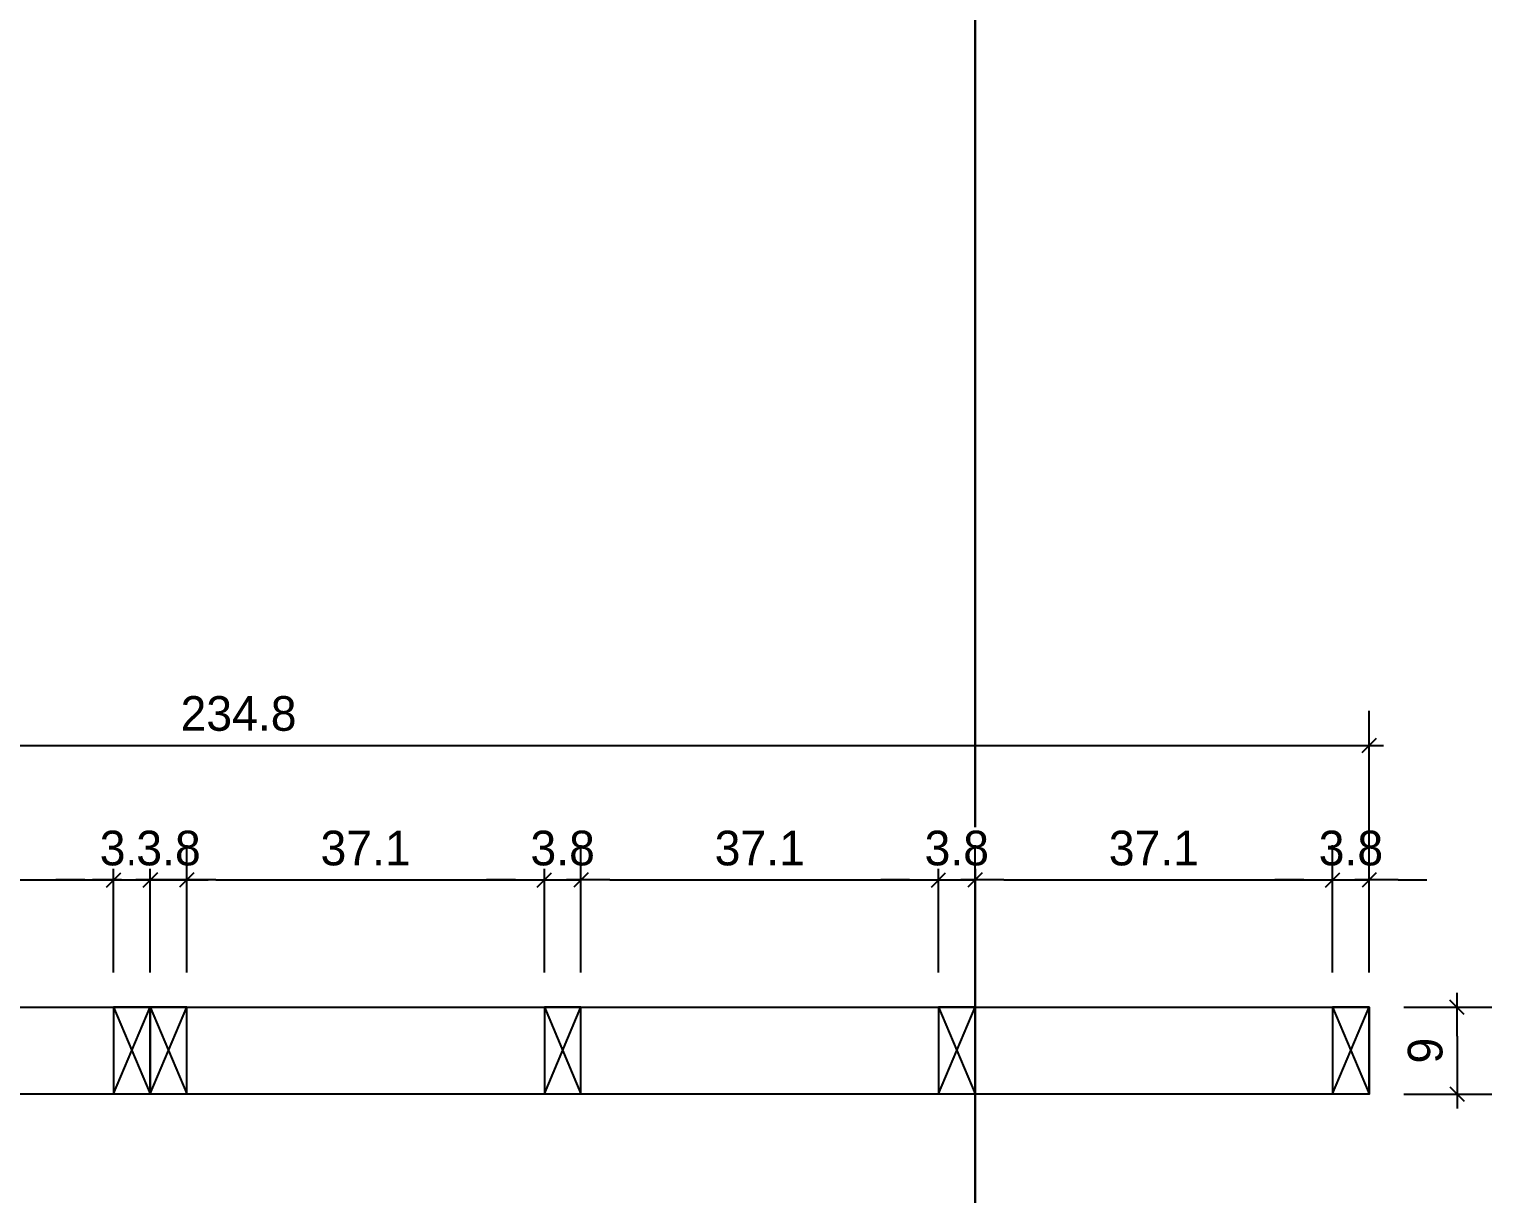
# Model space of a CAD drawing. Header units: millimetres. Extents: x 19458 to 19801, y 4351 to 4752.
# Drawn here: x 19619.031 to 19620.549, y 4508.492 to 4509.701 of the extents above; entities that cross this region are included whole.
import ezdxf

# ---------------------------------------------------------------- set-up
doc = ezdxf.new("R2010")
doc.units = ezdxf.units.MM
for name, color, linetype in [('0 @ 0.2', 7, 'Continuous'), ('cotas', 1, 'Continuous'), ('cotas @ 200', 1, 'Continuous'), ('cotas @ 300', 1, 'Continuous'), ('cotas @ 400', 1, 'Continuous'), ('cotas @ 500', 1, 'Continuous'), ('PANELES PARED', 2, 'Continuous')]:
    doc.layers.add(name, color=color, linetype=linetype)
doc.styles.add('century gothic', font='GOTHIC.TTF')
doc.styles.add('COTAS SMC', font='GOTHIC.TTF')
doc.dimstyles.new('ANOTATIVE CM SMCONSTRUCCIONES', dxfattribs={"dimscale": 0, "dimtxt": 0.18, "dimasz": 0.15, "dimexe": 0.18, "dimexo": 0.18, "dimgap": 0.07, "dimtad": 1, "dimdec": 1, "dimlfac": 100, "dimdsep": 46, "dimtxsty": 'century gothic', "dimblk1": 'FLECHA1', "dimblk2": 'FLECHA1', "dimsah": 1, "dimcen": 0.18, "dimdle": 0.075, "dimclrd": 1, "dimclre": 1, "dimclrt": 2, "dimaunit": 1, "dimadec": 0, "dimazin": 2, "dimtfac": 0.75, "dimtdec": 1, "dimtix": 1, "dimtmove": 2, "dimatfit": 3, "dimfxl": 0.09, "dimtvp": 1.5, "dimtfill": 1, "dimtolj": 1, "dimtzin": 0, "dimarcsym": 0})
doc.dimstyles.new('PIES SMCONSTRUCCIONES', dxfattribs={"dimscale": 0, "dimtxt": 0.18, "dimasz": 0.2, "dimexe": 0.18, "dimexo": 0, "dimgap": 0.1, "dimtad": 1, "dimdec": 0, "dimlfac": 39.370079, "dimzin": 0, "dimdsep": 46, "dimlunit": 4, "dimtxsty": 'COTAS SMC', "dimblk1": 'FLECHA1', "dimblk2": 'FLECHA1', "dimsah": 1, "dimcen": 0.2, "dimdle": 0.075, "dimclrd": 1, "dimclre": 1, "dimclrt": 2, "dimaunit": 1, "dimadec": 0, "dimazin": 0, "dimtfac": 0.75, "dimtdec": 0, "dimtix": 1, "dimtmove": 2, "dimatfit": 3, "dimfxl": 0.09, "dimtvp": 1.5, "dimtfill": 1, "dimtolj": 1, "dimtzin": 0, "dimarcsym": 0})

# ---------------------------------------------------------------- blocks, each defined once
blk = doc.blocks.new('FLECHA1')
at = {"color": 4}
blk.add_line((-0.246176, -0.248081), (0.248081, 0.25), dxfattribs=at)
at = {"color": 1}
blk.add_line((-1, 0), (0.496162, 0), dxfattribs=at)
blk = doc.blocks.new('*D1623')
at = {"layer": 'cotas', "color": 1, "lineweight": -2, "transparency": 16777216}
for p, q in [((19620.0128, 4651.7533), (19620.0128, 4751.7533)), ((19620.4168, 4551.7533), (19530.0128, 4551.7533)), ((19620.0128, 4550.5333), (19620.0128, 4551.7533)), ((19620.4168, 4550.5333), (19530.0128, 4550.5333)), ((19620.0128, 4450.5333), (19620.0128, 4350.5333))]:
    blk.add_line(p, q, dxfattribs=at)
at = {"layer": 'Defpoints', "color": 0, "transparency": 16777216}
for p in [(19620.0128, 4551.7533), (19620.4168, 4551.7533), (19620.4168, 4550.5333)]:
    blk.add_point(p, dxfattribs=at)
at = {"layer": 'cotas', "color": 1, "lineweight": -2, "transparency": 16777216, "xscale": 100, "yscale": 100, "zscale": 100}
for p, rotation in [((19620.0128, 4551.7533), 270), ((19620.0128, 4550.5333), 90)]:
    blk.add_blockref('FLECHA1', p, dxfattribs=dict(at, rotation=rotation))
at = {"layer": 'cotas', "color": 2, "transparency": 16777216, "insert": (19523.8809, 4551.1433), "char_height": 90, "attachment_point": 5, "rotation": 90, "style": 'COTAS SMC', "bg_fill": 3, "box_fill_scale": 1.1, "bg_fill_color": 256, "bg_fill_true_color": 13158600, "bg_fill_transparency": 0}
blk.add_mtext("\\A1;4'", dxfattribs=at)
blk = doc.blocks.new('*D1648')
at = {"layer": 'cotas', "color": 1, "lineweight": -2, "transparency": 16777216}
for p, q in [((19620.0128, 4591.7533), (19620.0128, 4631.7533)), ((19620.4168, 4551.7533), (19584.0128, 4551.7533)), ((19620.0128, 4550.5333), (19620.0128, 4551.7533)), ((19620.4168, 4550.5333), (19584.0128, 4550.5333)), ((19620.0128, 4510.5333), (19620.0128, 4470.5333))]:
    blk.add_line(p, q, dxfattribs=at)
at = {"layer": 'Defpoints', "color": 0, "transparency": 16777216}
for p in [(19620.0128, 4551.7533), (19620.4168, 4551.7533), (19620.4168, 4550.5333)]:
    blk.add_point(p, dxfattribs=at)
at = {"layer": 'cotas', "color": 1, "lineweight": -2, "transparency": 16777216, "xscale": 40, "yscale": 40, "zscale": 40}
for p, rotation in [((19620.0128, 4551.7533), 270), ((19620.0128, 4550.5333), 90)]:
    blk.add_blockref('FLECHA1', p, dxfattribs=dict(at, rotation=rotation))
at = {"layer": 'cotas', "color": 2, "transparency": 16777216, "insert": (19581.5601, 4551.1433), "char_height": 36, "attachment_point": 5, "rotation": 90, "style": 'COTAS SMC', "bg_fill": 3, "box_fill_scale": 1.1, "bg_fill_color": 256, "bg_fill_true_color": 13158600, "bg_fill_transparency": 0}
blk.add_mtext("\\A1;4'", dxfattribs=at)
blk = doc.blocks.new('*D1667')
at = {"layer": 'cotas', "color": 1, "lineweight": -2, "transparency": 16777216}
for p, q in [((19620.0128, 4611.7533), (19620.0128, 4671.7533)), ((19620.4168, 4551.7533), (19566.0128, 4551.7533)), ((19620.0128, 4550.5333), (19620.0128, 4551.7533)), ((19620.4168, 4550.5333), (19566.0128, 4550.5333)), ((19620.0128, 4490.5333), (19620.0128, 4430.5333))]:
    blk.add_line(p, q, dxfattribs=at)
at = {"layer": 'Defpoints', "color": 0, "transparency": 16777216}
for p in [(19620.0128, 4551.7533), (19620.4168, 4551.7533), (19620.4168, 4550.5333)]:
    blk.add_point(p, dxfattribs=at)
at = {"layer": 'cotas', "color": 1, "lineweight": -2, "transparency": 16777216, "xscale": 60, "yscale": 60, "zscale": 60}
for p, rotation in [((19620.0128, 4551.7533), 270), ((19620.0128, 4550.5333), 90)]:
    blk.add_blockref('FLECHA1', p, dxfattribs=dict(at, rotation=rotation))
at = {"layer": 'cotas', "color": 2, "transparency": 16777216, "insert": (19562.3337, 4551.1433), "char_height": 54, "attachment_point": 5, "rotation": 90, "style": 'COTAS SMC', "bg_fill": 3, "box_fill_scale": 1.1, "bg_fill_color": 256, "bg_fill_true_color": 13158600, "bg_fill_transparency": 0}
blk.add_mtext("\\A1;4'", dxfattribs=at)
blk = doc.blocks.new('*D1673')
at = {"layer": 'cotas', "color": 1, "lineweight": -2, "transparency": 16777216}
for p, q in [((19620.0128, 4631.7533), (19620.0128, 4711.7533)), ((19620.4168, 4551.7533), (19548.0128, 4551.7533)), ((19620.0128, 4550.5333), (19620.0128, 4551.7533)), ((19620.4168, 4550.5333), (19548.0128, 4550.5333)), ((19620.0128, 4470.5333), (19620.0128, 4390.5333))]:
    blk.add_line(p, q, dxfattribs=at)
at = {"layer": 'Defpoints', "color": 0, "transparency": 16777216}
for p in [(19620.0128, 4551.7533), (19620.4168, 4551.7533), (19620.4168, 4550.5333)]:
    blk.add_point(p, dxfattribs=at)
at = {"layer": 'cotas', "color": 1, "lineweight": -2, "transparency": 16777216, "xscale": 80, "yscale": 80, "zscale": 80}
for p, rotation in [((19620.0128, 4551.7533), 270), ((19620.0128, 4550.5333), 90)]:
    blk.add_blockref('FLECHA1', p, dxfattribs=dict(at, rotation=rotation))
at = {"layer": 'cotas', "color": 2, "transparency": 16777216, "insert": (19543.1073, 4551.1433), "char_height": 72, "attachment_point": 5, "rotation": 90, "style": 'COTAS SMC', "bg_fill": 3, "box_fill_scale": 1.1, "bg_fill_color": 256, "bg_fill_true_color": 13158600, "bg_fill_transparency": 0}
blk.add_mtext("\\A1;4'", dxfattribs=at)
blk = doc.blocks.new('*D1137')
at = {"color": 1, "lineweight": -2, "transparency": 16777216}
for p, q in [((19620.4581, 4508.6856), (19620.5493, 4508.6856)), ((19620.5133, 4508.6556), (19620.5133, 4508.6256)), ((19620.4581, 4508.5956), (19620.5493, 4508.5956))]:
    blk.add_line(p, q, dxfattribs=at)
at = {"layer": 'Defpoints', "color": 0, "transparency": 16777216}
for p in [(19620.4221, 4508.6856), (19620.4221, 4508.5956), (19620.5133, 4508.5956)]:
    blk.add_point(p, dxfattribs=at)
at = {"color": 1, "lineweight": -2, "transparency": 16777216, "xscale": 0.03, "yscale": 0.03, "zscale": 0.03}
for p, rotation in [((19620.5133, 4508.6856), 90), ((19620.5133, 4508.5956), 270)]:
    blk.add_blockref('FLECHA1', p, dxfattribs=dict(at, rotation=rotation))
at = {"color": 2, "transparency": 16777216, "insert": (19620.4804, 4508.6406), "char_height": 0.036, "attachment_point": 5, "rotation": 90, "style": 'century gothic', "bg_fill": 3, "box_fill_scale": 1.1, "bg_fill_color": 256, "bg_fill_true_color": 13158600, "bg_fill_transparency": 0}
blk.add_mtext('\\A1;9', dxfattribs=at)
blk = doc.blocks.new('PZ1')
at = {"layer": 'PANELES PARED'}
for p, q in [((19503.9863, 4507.8495), (19504.0243, 4507.7595)), ((19503.9863, 4507.7595), (19504.0243, 4507.8495))]:
    blk.add_line(p, q, dxfattribs=at)
blk.add_lwpolyline([(19503.9863, 4507.7595), (19504.0243, 4507.7595), (19504.0243, 4507.8495), (19503.9863, 4507.8495)], close=True, dxfattribs=at)
blk = doc.blocks.new('*D1135')
at = {"color": 1, "lineweight": -2, "transparency": 16777216}
for p, q in [((19620.3841, 4508.7216), (19620.3841, 4508.8538)), ((19620.4221, 4508.7216), (19620.4221, 4508.8538)), ((19620.3541, 4508.8178), (19620.3241, 4508.8178)), ((19620.3841, 4508.8178), (19620.4221, 4508.8178)), ((19620.4521, 4508.8178), (19620.4821, 4508.8178))]:
    blk.add_line(p, q, dxfattribs=at)
at = {"layer": 'Defpoints', "color": 0, "transparency": 16777216}
for p in [(19620.4221, 4508.8178), (19620.3841, 4508.6856), (19620.4221, 4508.6856)]:
    blk.add_point(p, dxfattribs=at)
at = {"color": 1, "lineweight": -2, "transparency": 16777216, "xscale": 0.03, "yscale": 0.03, "zscale": 0.03}
blk.add_blockref('FLECHA1', (19620.3841, 4508.8178), dxfattribs=at)
at = {"color": 1, "lineweight": -2, "transparency": 16777216, "xscale": 0.03, "yscale": 0.03, "zscale": 0.03, "rotation": 180}
blk.add_blockref('FLECHA1', (19620.4221, 4508.8178), dxfattribs=at)
at = {"color": 2, "transparency": 16777216, "insert": (19620.4031, 4508.8507), "char_height": 0.036, "attachment_point": 5, "style": 'century gothic', "bg_fill": 3, "box_fill_scale": 1.1, "bg_fill_color": 256, "bg_fill_true_color": 13158600, "bg_fill_transparency": 0}
blk.add_mtext('\\A1;3.8', dxfattribs=at)
blk = doc.blocks.new('*D1136')
at = {"color": 1, "lineweight": -2, "transparency": 16777216}
for p, q in [((19618.0737, 4508.7216), (19618.0737, 4508.9935)), ((19620.4221, 4508.7216), (19620.4221, 4508.9935)), ((19618.1037, 4508.9575), (19620.3921, 4508.9575))]:
    blk.add_line(p, q, dxfattribs=at)
at = {"layer": 'Defpoints', "color": 0, "transparency": 16777216}
for p in [(19620.4221, 4508.9575), (19618.0737, 4508.6856), (19620.4221, 4508.6856)]:
    blk.add_point(p, dxfattribs=at)
at = {"color": 1, "lineweight": -2, "transparency": 16777216, "xscale": 0.03, "yscale": 0.03, "zscale": 0.03, "rotation": 180}
blk.add_blockref('FLECHA1', (19618.0737, 4508.9575), dxfattribs=at)
at = {"color": 1, "lineweight": -2, "transparency": 16777216, "xscale": 0.03, "yscale": 0.03, "zscale": 0.03}
blk.add_blockref('FLECHA1', (19620.4221, 4508.9575), dxfattribs=at)
at = {"color": 2, "transparency": 16777216, "insert": (19619.2479, 4508.9904), "char_height": 0.036, "attachment_point": 5, "style": 'century gothic', "bg_fill": 3, "box_fill_scale": 1.1, "bg_fill_color": 256, "bg_fill_true_color": 13158600, "bg_fill_transparency": 0}
blk.add_mtext('\\A1;234.8', dxfattribs=at)
blk = doc.blocks.new('*D1142')
at = {"color": 1, "lineweight": -2, "transparency": 16777216}
for p, q in [((19618.808, 4508.7216), (19618.808, 4508.8538)), ((19619.1182, 4508.7216), (19619.1182, 4508.8538)), ((19618.838, 4508.8178), (19619.0882, 4508.8178))]:
    blk.add_line(p, q, dxfattribs=at)
at = {"layer": 'Defpoints', "color": 0, "transparency": 16777216}
for p in [(19619.1182, 4508.8178), (19618.808, 4508.6856), (19619.1182, 4508.6856)]:
    blk.add_point(p, dxfattribs=at)
at = {"color": 1, "lineweight": -2, "transparency": 16777216, "xscale": 0.03, "yscale": 0.03, "zscale": 0.03, "rotation": 180}
blk.add_blockref('FLECHA1', (19618.808, 4508.8178), dxfattribs=at)
at = {"color": 1, "lineweight": -2, "transparency": 16777216, "xscale": 0.03, "yscale": 0.03, "zscale": 0.03}
blk.add_blockref('FLECHA1', (19619.1182, 4508.8178), dxfattribs=at)
at = {"color": 2, "transparency": 16777216, "insert": (19618.9631, 4508.8507), "char_height": 0.036, "attachment_point": 5, "style": 'century gothic', "bg_fill": 3, "box_fill_scale": 1.1, "bg_fill_color": 256, "bg_fill_true_color": 13158600, "bg_fill_transparency": 0}
blk.add_mtext('\\A1;31', dxfattribs=at)
blk = doc.blocks.new('*D1143')
at = {"color": 1, "lineweight": -2, "transparency": 16777216}
for p, q in [((19619.1182, 4508.7216), (19619.1182, 4508.8538)), ((19619.1562, 4508.7216), (19619.1562, 4508.8538)), ((19619.0882, 4508.8178), (19619.0582, 4508.8178)), ((19619.1182, 4508.8178), (19619.1562, 4508.8178)), ((19619.1862, 4508.8178), (19619.2162, 4508.8178))]:
    blk.add_line(p, q, dxfattribs=at)
at = {"layer": 'Defpoints', "color": 0, "transparency": 16777216}
for p in [(19619.1562, 4508.8178), (19619.1182, 4508.6856), (19619.1562, 4508.6856)]:
    blk.add_point(p, dxfattribs=at)
at = {"color": 1, "lineweight": -2, "transparency": 16777216, "xscale": 0.03, "yscale": 0.03, "zscale": 0.03}
blk.add_blockref('FLECHA1', (19619.1182, 4508.8178), dxfattribs=at)
at = {"color": 1, "lineweight": -2, "transparency": 16777216, "xscale": 0.03, "yscale": 0.03, "zscale": 0.03, "rotation": 180}
blk.add_blockref('FLECHA1', (19619.1562, 4508.8178), dxfattribs=at)
at = {"color": 2, "transparency": 16777216, "insert": (19619.1372, 4508.8507), "char_height": 0.036, "attachment_point": 5, "style": 'century gothic', "bg_fill": 3, "box_fill_scale": 1.1, "bg_fill_color": 256, "bg_fill_true_color": 13158600, "bg_fill_transparency": 0}
blk.add_mtext('\\A1;3.8', dxfattribs=at)
blk = doc.blocks.new('*D1144')
at = {"color": 1, "lineweight": -2, "transparency": 16777216}
for p, q in [((19619.1562, 4508.7216), (19619.1562, 4508.8538)), ((19619.1942, 4508.7216), (19619.1942, 4508.8538)), ((19619.1262, 4508.8178), (19619.0962, 4508.8178)), ((19619.1562, 4508.8178), (19619.1942, 4508.8178)), ((19619.2242, 4508.8178), (19619.2542, 4508.8178))]:
    blk.add_line(p, q, dxfattribs=at)
at = {"layer": 'Defpoints', "color": 0, "transparency": 16777216}
for p in [(19619.1942, 4508.8178), (19619.1562, 4508.6856), (19619.1942, 4508.6856)]:
    blk.add_point(p, dxfattribs=at)
at = {"color": 1, "lineweight": -2, "transparency": 16777216, "xscale": 0.03, "yscale": 0.03, "zscale": 0.03}
blk.add_blockref('FLECHA1', (19619.1562, 4508.8178), dxfattribs=at)
at = {"color": 1, "lineweight": -2, "transparency": 16777216, "xscale": 0.03, "yscale": 0.03, "zscale": 0.03, "rotation": 180}
blk.add_blockref('FLECHA1', (19619.1942, 4508.8178), dxfattribs=at)
at = {"color": 2, "transparency": 16777216, "insert": (19619.1752, 4508.8507), "char_height": 0.036, "attachment_point": 5, "style": 'century gothic', "bg_fill": 3, "box_fill_scale": 1.1, "bg_fill_color": 256, "bg_fill_true_color": 13158600, "bg_fill_transparency": 0}
blk.add_mtext('\\A1;3.8', dxfattribs=at)
blk = doc.blocks.new('*D1145')
at = {"color": 1, "lineweight": -2, "transparency": 16777216}
for p, q in [((19619.1942, 4508.7216), (19619.1942, 4508.8538)), ((19619.5655, 4508.7216), (19619.5655, 4508.8538)), ((19619.2242, 4508.8178), (19619.5355, 4508.8178))]:
    blk.add_line(p, q, dxfattribs=at)
at = {"layer": 'Defpoints', "color": 0, "transparency": 16777216}
for p in [(19619.5655, 4508.8178), (19619.1942, 4508.6856), (19619.5655, 4508.6856)]:
    blk.add_point(p, dxfattribs=at)
at = {"color": 1, "lineweight": -2, "transparency": 16777216, "xscale": 0.03, "yscale": 0.03, "zscale": 0.03, "rotation": 180}
blk.add_blockref('FLECHA1', (19619.1942, 4508.8178), dxfattribs=at)
at = {"color": 1, "lineweight": -2, "transparency": 16777216, "xscale": 0.03, "yscale": 0.03, "zscale": 0.03}
blk.add_blockref('FLECHA1', (19619.5655, 4508.8178), dxfattribs=at)
at = {"color": 2, "transparency": 16777216, "insert": (19619.3799, 4508.8507), "char_height": 0.036, "attachment_point": 5, "style": 'century gothic', "bg_fill": 3, "box_fill_scale": 1.1, "bg_fill_color": 256, "bg_fill_true_color": 13158600, "bg_fill_transparency": 0}
blk.add_mtext('\\A1;37.1', dxfattribs=at)
blk = doc.blocks.new('*D1146')
at = {"color": 1, "lineweight": -2, "transparency": 16777216}
for p, q in [((19619.5655, 4508.7216), (19619.5655, 4508.8538)), ((19619.6035, 4508.7216), (19619.6035, 4508.8538)), ((19619.5355, 4508.8178), (19619.5055, 4508.8178)), ((19619.5655, 4508.8178), (19619.6035, 4508.8178)), ((19619.6335, 4508.8178), (19619.6635, 4508.8178))]:
    blk.add_line(p, q, dxfattribs=at)
at = {"layer": 'Defpoints', "color": 0, "transparency": 16777216}
for p in [(19619.6035, 4508.8178), (19619.5655, 4508.6856), (19619.6035, 4508.6856)]:
    blk.add_point(p, dxfattribs=at)
at = {"color": 1, "lineweight": -2, "transparency": 16777216, "xscale": 0.03, "yscale": 0.03, "zscale": 0.03}
blk.add_blockref('FLECHA1', (19619.5655, 4508.8178), dxfattribs=at)
at = {"color": 1, "lineweight": -2, "transparency": 16777216, "xscale": 0.03, "yscale": 0.03, "zscale": 0.03, "rotation": 180}
blk.add_blockref('FLECHA1', (19619.6035, 4508.8178), dxfattribs=at)
at = {"color": 2, "transparency": 16777216, "insert": (19619.5845, 4508.8507), "char_height": 0.036, "attachment_point": 5, "style": 'century gothic', "bg_fill": 3, "box_fill_scale": 1.1, "bg_fill_color": 256, "bg_fill_true_color": 13158600, "bg_fill_transparency": 0}
blk.add_mtext('\\A1;3.8', dxfattribs=at)
blk = doc.blocks.new('*D1147')
at = {"color": 1, "lineweight": -2, "transparency": 16777216}
for p, q in [((19619.6035, 4508.7216), (19619.6035, 4508.8538)), ((19619.9748, 4508.7216), (19619.9748, 4508.8538)), ((19619.6335, 4508.8178), (19619.9448, 4508.8178))]:
    blk.add_line(p, q, dxfattribs=at)
at = {"layer": 'Defpoints', "color": 0, "transparency": 16777216}
for p in [(19619.9748, 4508.8178), (19619.6035, 4508.6856), (19619.9748, 4508.6856)]:
    blk.add_point(p, dxfattribs=at)
at = {"color": 1, "lineweight": -2, "transparency": 16777216, "xscale": 0.03, "yscale": 0.03, "zscale": 0.03, "rotation": 180}
blk.add_blockref('FLECHA1', (19619.6035, 4508.8178), dxfattribs=at)
at = {"color": 1, "lineweight": -2, "transparency": 16777216, "xscale": 0.03, "yscale": 0.03, "zscale": 0.03}
blk.add_blockref('FLECHA1', (19619.9748, 4508.8178), dxfattribs=at)
at = {"color": 2, "transparency": 16777216, "insert": (19619.7892, 4508.8507), "char_height": 0.036, "attachment_point": 5, "style": 'century gothic', "bg_fill": 3, "box_fill_scale": 1.1, "bg_fill_color": 256, "bg_fill_true_color": 13158600, "bg_fill_transparency": 0}
blk.add_mtext('\\A1;37.1', dxfattribs=at)
blk = doc.blocks.new('*D1148')
at = {"color": 1, "lineweight": -2, "transparency": 16777216}
for p, q in [((19619.9748, 4508.7216), (19619.9748, 4508.8538)), ((19620.0128, 4508.7216), (19620.0128, 4508.8538)), ((19619.9448, 4508.8178), (19619.9148, 4508.8178)), ((19619.9748, 4508.8178), (19620.0128, 4508.8178)), ((19620.0428, 4508.8178), (19620.0728, 4508.8178))]:
    blk.add_line(p, q, dxfattribs=at)
at = {"layer": 'Defpoints', "color": 0, "transparency": 16777216}
for p in [(19620.0128, 4508.8178), (19619.9748, 4508.6856), (19620.0128, 4508.6856)]:
    blk.add_point(p, dxfattribs=at)
at = {"color": 1, "lineweight": -2, "transparency": 16777216, "xscale": 0.03, "yscale": 0.03, "zscale": 0.03}
blk.add_blockref('FLECHA1', (19619.9748, 4508.8178), dxfattribs=at)
at = {"color": 1, "lineweight": -2, "transparency": 16777216, "xscale": 0.03, "yscale": 0.03, "zscale": 0.03, "rotation": 180}
blk.add_blockref('FLECHA1', (19620.0128, 4508.8178), dxfattribs=at)
at = {"color": 2, "transparency": 16777216, "insert": (19619.9938, 4508.8507), "char_height": 0.036, "attachment_point": 5, "style": 'century gothic', "bg_fill": 3, "box_fill_scale": 1.1, "bg_fill_color": 256, "bg_fill_true_color": 13158600, "bg_fill_transparency": 0}
blk.add_mtext('\\A1;3.8', dxfattribs=at)
blk = doc.blocks.new('*D1149')
at = {"color": 1, "lineweight": -2, "transparency": 16777216}
for p, q in [((19620.0128, 4508.7216), (19620.0128, 4508.8538)), ((19620.3841, 4508.7216), (19620.3841, 4508.8538)), ((19620.0428, 4508.8178), (19620.3541, 4508.8178))]:
    blk.add_line(p, q, dxfattribs=at)
at = {"layer": 'Defpoints', "color": 0, "transparency": 16777216}
for p in [(19620.3841, 4508.8178), (19620.0128, 4508.6856), (19620.3841, 4508.6856)]:
    blk.add_point(p, dxfattribs=at)
at = {"color": 1, "lineweight": -2, "transparency": 16777216, "xscale": 0.03, "yscale": 0.03, "zscale": 0.03, "rotation": 180}
blk.add_blockref('FLECHA1', (19620.0128, 4508.8178), dxfattribs=at)
at = {"color": 1, "lineweight": -2, "transparency": 16777216, "xscale": 0.03, "yscale": 0.03, "zscale": 0.03}
blk.add_blockref('FLECHA1', (19620.3841, 4508.8178), dxfattribs=at)
at = {"color": 2, "transparency": 16777216, "insert": (19620.1985, 4508.8507), "char_height": 0.036, "attachment_point": 5, "style": 'century gothic', "bg_fill": 3, "box_fill_scale": 1.1, "bg_fill_color": 256, "bg_fill_true_color": 13158600, "bg_fill_transparency": 0}
blk.add_mtext('\\A1;37.1', dxfattribs=at)
blk = doc.blocks.new('*U1731')
at = {"layer": 'cotas @ 500'}
dim = blk.add_linear_dim(base=(19620.0128, 4551.7533), p1=(19620.4168, 4550.5333), p2=(19620.4168, 4551.7533), angle=90, dimstyle='PIES SMCONSTRUCCIONES', override={"dimscale": 500, "dimtix": 1, "dimtofl": 1, "dimtmove": 2, "dimatfit": 3}, dxfattribs=at)
dim.commit()
dim.dimension.update_dxf_attribs({"geometry": '*D1623', "text_midpoint": (19523.8809, 4551.1433)})
at = {"layer": 'cotas @ 200'}
dim = blk.add_linear_dim(base=(19620.0128, 4551.7533), p1=(19620.4168, 4550.5333), p2=(19620.4168, 4551.7533), angle=90, dimstyle='PIES SMCONSTRUCCIONES', override={"dimscale": 200, "dimtix": 1, "dimtofl": 1, "dimtmove": 2, "dimatfit": 3}, dxfattribs=at)
dim.commit()
dim.dimension.update_dxf_attribs({"geometry": '*D1648', "text_midpoint": (19581.5601, 4551.1433)})
at = {"layer": 'cotas @ 300'}
dim = blk.add_linear_dim(base=(19620.0128, 4551.7533), p1=(19620.4168, 4550.5333), p2=(19620.4168, 4551.7533), angle=90, dimstyle='PIES SMCONSTRUCCIONES', override={"dimscale": 300, "dimtix": 1, "dimtofl": 1, "dimtmove": 2, "dimatfit": 3}, dxfattribs=at)
dim.commit()
dim.dimension.update_dxf_attribs({"geometry": '*D1667', "text_midpoint": (19562.3337, 4551.1433)})
at = {"layer": 'cotas @ 400'}
dim = blk.add_linear_dim(base=(19620.0128, 4551.7533), p1=(19620.4168, 4550.5333), p2=(19620.4168, 4551.7533), angle=90, dimstyle='PIES SMCONSTRUCCIONES', override={"dimscale": 400, "dimtix": 1, "dimtofl": 1, "dimtmove": 2, "dimatfit": 3}, dxfattribs=at)
dim.commit()
dim.dimension.update_dxf_attribs({"geometry": '*D1673', "text_midpoint": (19543.1073, 4551.1433)})

msp = doc.modelspace()

# ---------------------------------------------------------------- block references
at = {"layer": 'cotas'}
msp.add_blockref('*U1731', (0, 0), dxfattribs=at)

# ---------------------------------------------------------------- next in the draw order: linework, layer by layer
at = {"layer": 'PANELES PARED'}
msp.add_lwpolyline([(19618.0737, 4508.6856), (19620.4221, 4508.6856), (19620.4221, 4508.5956), (19618.0737, 4508.5956)], close=True, dxfattribs=at)

# ---------------------------------------------------------------- next in the draw order: block references
for p in [(115.1319, 0.8362), (115.1699, 0.8362), (115.5792, 0.8362), (115.9885, 0.8362)]:
    msp.add_blockref('PZ1', p)

# ---------------------------------------------------------------- next in the draw order: dimensions: what is measured, and where the dimension line sits
at = {"layer": '0 @ 0.2'}
dim = msp.add_linear_dim(base=(19620.5133, 4508.5956), p1=(19620.4221, 4508.6856), p2=(19620.4221, 4508.5956), angle=90, dimstyle='ANOTATIVE CM SMCONSTRUCCIONES', override={"dimscale": 0.2, "dimtix": 1, "dimtofl": 1, "dimtmove": 2, "dimatfit": 3}, dxfattribs=at)
dim.commit()
dim.dimension.update_dxf_attribs({"geometry": '*D1137', "text_midpoint": (19620.4804, 4508.6406)})

# ---------------------------------------------------------------- next in the draw order: block references
msp.add_blockref('PZ1', (116.3978, 0.8362))

# ---------------------------------------------------------------- next in the draw order: dimensions: what is measured, and where the dimension line sits
dim = msp.add_linear_dim(base=(19620.4221, 4508.8178), p1=(19620.3841, 4508.6856), p2=(19620.4221, 4508.6856), dimstyle='ANOTATIVE CM SMCONSTRUCCIONES', override={"dimscale": 0.2, "dimtix": 1, "dimtofl": 1, "dimtmove": 2, "dimatfit": 3}, dxfattribs=at)
dim.commit()
dim.dimension.update_dxf_attribs({"geometry": '*D1135', "text_midpoint": (19620.4031, 4508.8507)})

# ---------------------------------------------------------------- next in the draw order: dimensions: what is measured, and where the dimension line sits
dim = msp.add_linear_dim(base=(19620.4221, 4508.9575), p1=(19618.0737, 4508.6856), p2=(19620.4221, 4508.6856), dimstyle='ANOTATIVE CM SMCONSTRUCCIONES', override={"dimscale": 0.2, "dimtix": 1, "dimtofl": 1, "dimtmove": 2, "dimatfit": 3}, dxfattribs=at)
dim.commit()
dim.dimension.update_dxf_attribs({"geometry": '*D1136', "text_midpoint": (19619.2479, 4508.9904)})

# ---------------------------------------------------------------- next in the draw order: dimensions: what is measured, and where the dimension line sits
dim = msp.add_linear_dim(base=(19619.1182, 4508.8178), p1=(19618.808, 4508.6856), p2=(19619.1182, 4508.6856), dimstyle='ANOTATIVE CM SMCONSTRUCCIONES', override={"dimscale": 0.2, "dimtix": 1, "dimtofl": 1, "dimtmove": 2, "dimatfit": 3}, dxfattribs=at)
dim.commit()
dim.dimension.update_dxf_attribs({"geometry": '*D1142', "text_midpoint": (19618.9631, 4508.8507)})

# ---------------------------------------------------------------- next in the draw order: dimensions: what is measured, and where the dimension line sits
dim = msp.add_linear_dim(base=(19619.1562, 4508.8178), p1=(19619.1182, 4508.6856), p2=(19619.1562, 4508.6856), dimstyle='ANOTATIVE CM SMCONSTRUCCIONES', override={"dimscale": 0.2, "dimtix": 1, "dimtofl": 1, "dimtmove": 2, "dimatfit": 3}, dxfattribs=at)
dim.commit()
dim.dimension.update_dxf_attribs({"geometry": '*D1143', "text_midpoint": (19619.1372, 4508.8507)})

# ---------------------------------------------------------------- next in the draw order: dimensions: what is measured, and where the dimension line sits
dim = msp.add_linear_dim(base=(19619.1942, 4508.8178), p1=(19619.1562, 4508.6856), p2=(19619.1942, 4508.6856), dimstyle='ANOTATIVE CM SMCONSTRUCCIONES', override={"dimscale": 0.2, "dimtix": 1, "dimtofl": 1, "dimtmove": 2, "dimatfit": 3}, dxfattribs=at)
dim.commit()
dim.dimension.update_dxf_attribs({"geometry": '*D1144', "text_midpoint": (19619.1752, 4508.8507)})

# ---------------------------------------------------------------- next in the draw order: dimensions: what is measured, and where the dimension line sits
dim = msp.add_linear_dim(base=(19619.5655, 4508.8178), p1=(19619.1942, 4508.6856), p2=(19619.5655, 4508.6856), dimstyle='ANOTATIVE CM SMCONSTRUCCIONES', override={"dimscale": 0.2, "dimtix": 1, "dimtofl": 1, "dimtmove": 2, "dimatfit": 3}, dxfattribs=at)
dim.commit()
dim.dimension.update_dxf_attribs({"geometry": '*D1145', "text_midpoint": (19619.3799, 4508.8507)})

# ---------------------------------------------------------------- next in the draw order: dimensions: what is measured, and where the dimension line sits
dim = msp.add_linear_dim(base=(19619.6035, 4508.8178), p1=(19619.5655, 4508.6856), p2=(19619.6035, 4508.6856), dimstyle='ANOTATIVE CM SMCONSTRUCCIONES', override={"dimscale": 0.2, "dimtix": 1, "dimtofl": 1, "dimtmove": 2, "dimatfit": 3}, dxfattribs=at)
dim.commit()
dim.dimension.update_dxf_attribs({"geometry": '*D1146', "text_midpoint": (19619.5845, 4508.8507)})

# ---------------------------------------------------------------- next in the draw order: dimensions: what is measured, and where the dimension line sits
dim = msp.add_linear_dim(base=(19619.9748, 4508.8178), p1=(19619.6035, 4508.6856), p2=(19619.9748, 4508.6856), dimstyle='ANOTATIVE CM SMCONSTRUCCIONES', override={"dimscale": 0.2, "dimtix": 1, "dimtofl": 1, "dimtmove": 2, "dimatfit": 3}, dxfattribs=at)
dim.commit()
dim.dimension.update_dxf_attribs({"geometry": '*D1147', "text_midpoint": (19619.7892, 4508.8507)})

# ---------------------------------------------------------------- next in the draw order: dimensions: what is measured, and where the dimension line sits
dim = msp.add_linear_dim(base=(19620.0128, 4508.8178), p1=(19619.9748, 4508.6856), p2=(19620.0128, 4508.6856), dimstyle='ANOTATIVE CM SMCONSTRUCCIONES', override={"dimscale": 0.2, "dimtix": 1, "dimtofl": 1, "dimtmove": 2, "dimatfit": 3}, dxfattribs=at)
dim.commit()
dim.dimension.update_dxf_attribs({"geometry": '*D1148', "text_midpoint": (19619.9938, 4508.8507)})

# ---------------------------------------------------------------- next in the draw order: dimensions: what is measured, and where the dimension line sits
dim = msp.add_linear_dim(base=(19620.3841, 4508.8178), p1=(19620.0128, 4508.6856), p2=(19620.3841, 4508.6856), dimstyle='ANOTATIVE CM SMCONSTRUCCIONES', override={"dimscale": 0.2, "dimtix": 1, "dimtofl": 1, "dimtmove": 2, "dimatfit": 3}, dxfattribs=at)
dim.commit()
dim.dimension.update_dxf_attribs({"geometry": '*D1149', "text_midpoint": (19620.1985, 4508.8507)})

doc.saveas('drawing.dxf')
